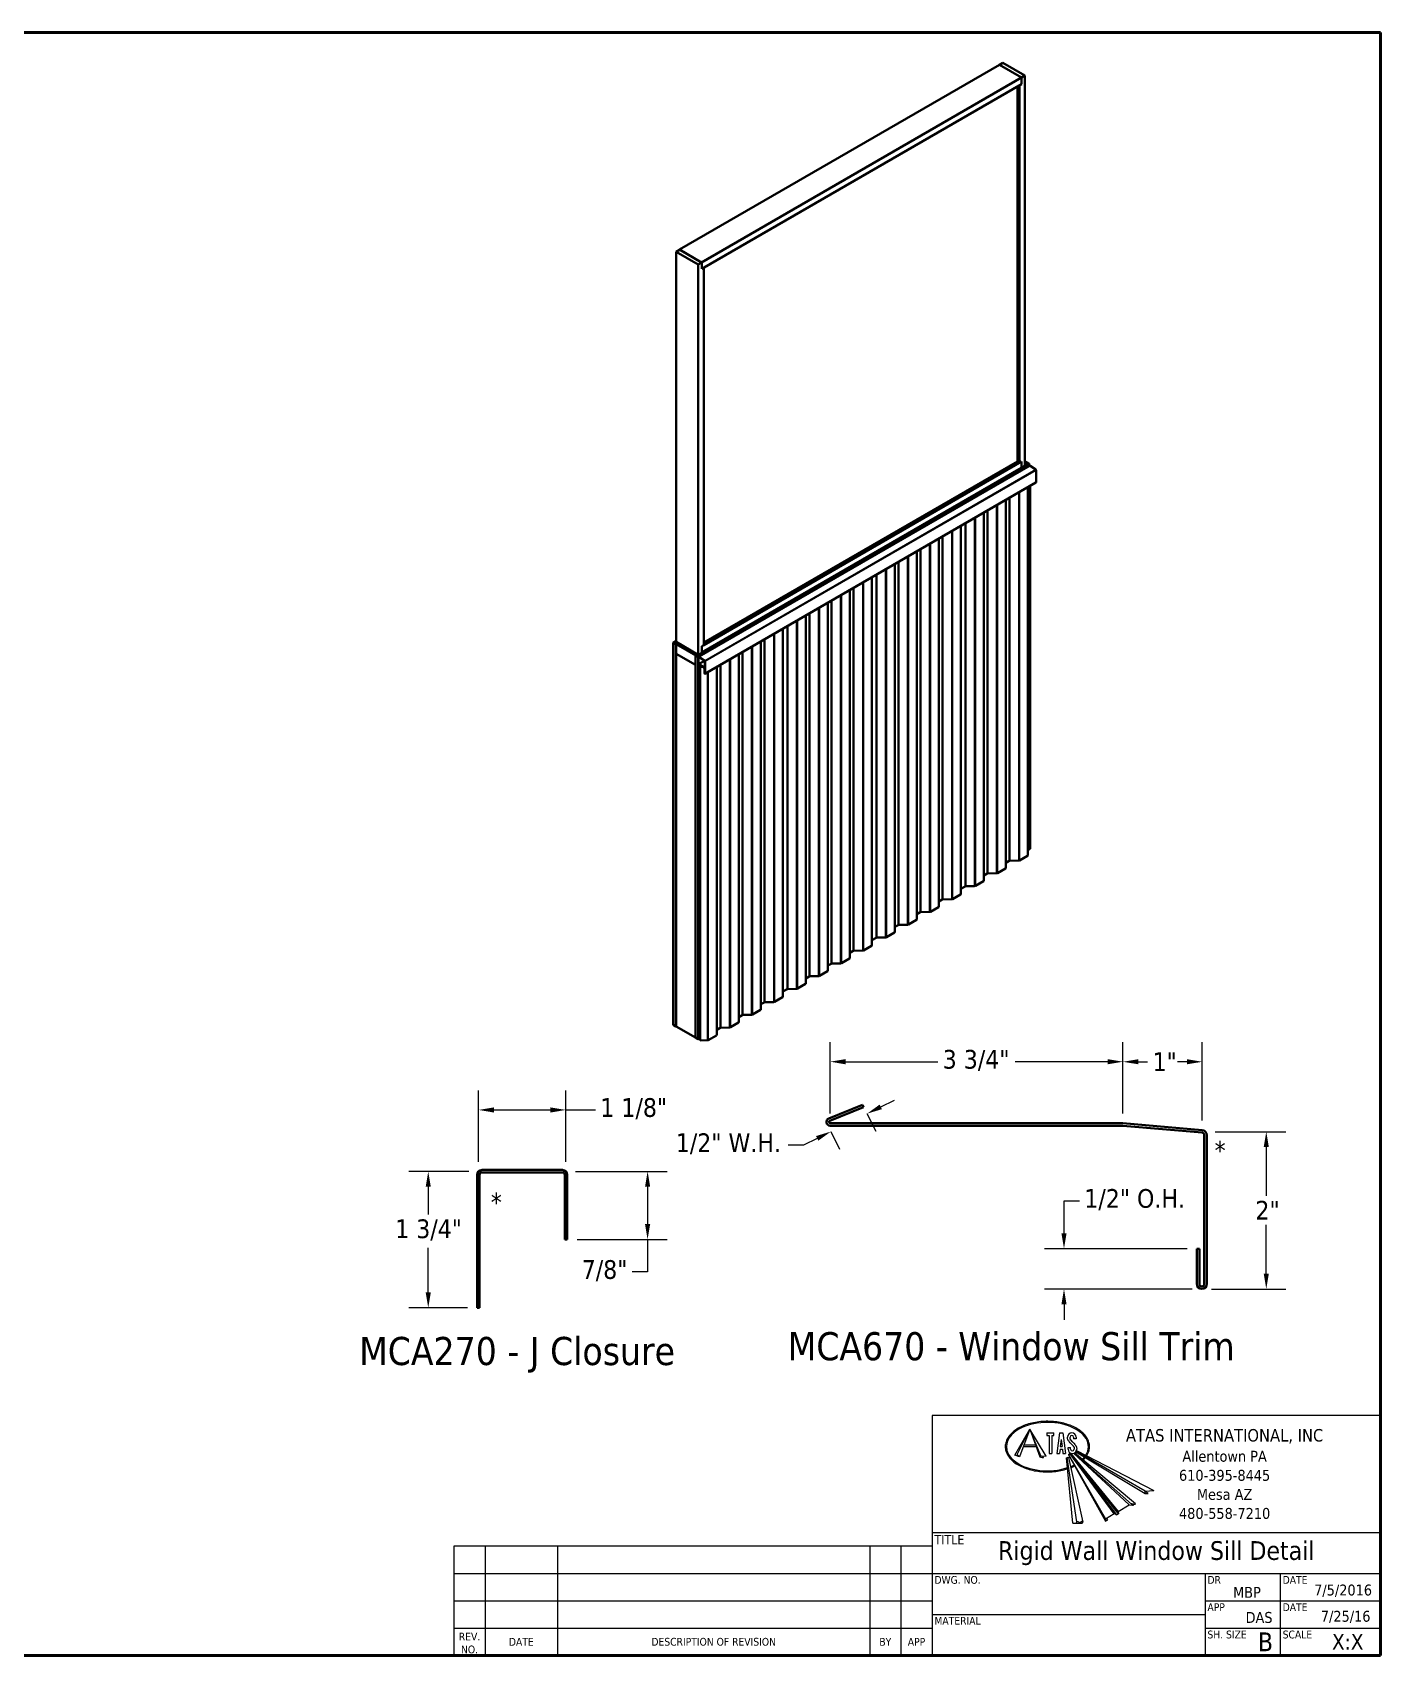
# Model space of a CAD drawing. Header units: inches. Extents: x -12 to 33, y -55 to 66.
# Drawn here: x 16.12 to 33.4, y 0.6 to 21.4 of the extents above; entities that cross this region are included whole.
import ezdxf

# ---------------------------------------------------------------- set-up
doc = ezdxf.new("R2010")
doc.units = ezdxf.units.IN
doc.header["$LTSCALE"] = 2
doc.header["$MEASUREMENT"] = 0
for name, color, linetype, lineweight in [('Border (ANSI)', 7, 'Continuous', 70), ('Dimension (ANSI)', 7, 'Continuous', 25), ('Logo', 7, 'Continuous', 25), ('Sketch Geometry (ANSI)', 7, 'Continuous', 25), ('Symbol (ANSI)', 7, 'Continuous', 25), ('Title (ANSI)', 7, 'Continuous', 50), ('Visible (ANSI)', 7, 'Continuous', 50), ('Visible Narrow (ANSI)', 7, 'Continuous', 35)]:
    doc.layers.add(name, color=color, linetype=linetype, lineweight=lineweight)
doc.styles.add('Label Text (ANSI)', font='tahoma.ttf')
doc.styles.add('Note Text (ANSI)', font='tahoma.ttf')
doc.styles.add('Title Block Info', font='tahoma.ttf')
doc.styles.add('Title Block Labels', font='tahoma.ttf')
doc.dimstyles.new('Architectural (ANSI)', dxfattribs={"dimscale": 2, "dimtxt": 0.12, "dimasz": 0.098425, "dimexe": 0.125, "dimexo": 0.0625, "dimgap": 0.031496, "dimtad": 0, "dimtih": 1, "dimtoh": 1, "dimdec": 4, "dimrnd": 1e-08, "dimzin": 3, "dimdsep": 46, "dimlunit": 4, "dimtxsty": 'Note Text (ANSI)', "dimcen": 0.09, "dimdle": 0.393701, "dimclrd": 256, "dimclre": 256, "dimclrt": 256, "dimadec": 0, "dimazin": 3, "dimtfac": 1, "dimtofl": 0, "dimtmove": 0, "dimatfit": 3, "dimfxl": 0, "dimfrac": 2, "dimtolj": 1, "dimtzin": 12, "dimlwd": -1, "dimlwe": -1, "dimarcsym": 0})

# ---------------------------------------------------------------- blocks, each defined once
blk = doc.blocks.new('Borders ATAS A Border')
at = {"layer": 'Border (ANSI)'}
for p, q in [((0.3, 10.7), (0.3, 0.3)), ((16.7, 10.7), (0.3, 10.7)), ((16.7, 0.3), (16.7, 10.7)), ((0.3, 0.3), (16.7, 0.3))]:
    blk.add_line(p, q, dxfattribs=at)
blk = doc.blocks.new('Title Blocks ATAS A-B Title Block')
at = {"layer": 'Logo', "linetype": 'Continuous'}
for p, q in [((5.513, 4.03), (5.609, 4.196)), ((5.528, 4.034), (5.609, 4.196)), ((5.609, 4.196), (5.544, 4.019)), ((5.714, 4.023), (5.609, 4.196)), ((5.609, 4.196), (5.673, 4.019)), ((5.681, 4.026), (5.609, 4.196)), ((5.719, 4.174), (5.719, 4.157)), ((5.719, 4.174), (5.764, 4.174)), ((5.764, 4.157), (5.764, 4.174)), ((5.799, 4.174), (5.783, 4.041)), ((5.799, 4.174), (5.822, 4.174)), ((5.822, 4.174), (5.838, 4.041)), ((5.568, 4.086), (5.649, 4.086)), ((5.572, 4.096), (5.645, 4.096)), ((5.719, 4.157), (5.733, 4.157)), ((5.733, 4.157), (5.733, 4.041)), ((5.75, 4.157), (5.764, 4.157)), ((5.75, 4.157), (5.75, 4.041)), ((5.803, 4.068), (5.799, 4.041)), ((5.803, 4.068), (5.818, 4.068)), ((5.81, 4.131), (5.805, 4.085)), ((5.805, 4.085), (5.816, 4.085)), ((5.81, 4.131), (5.816, 4.085)), ((5.818, 4.068), (5.821, 4.041)), ((5.852, 4.135), (5.851, 4.146)), ((5.852, 4.134), (5.852, 4.135)), ((5.854, 4.13), (5.852, 4.134)), ((5.854, 4.129), (5.854, 4.13)), ((5.855, 4.127), (5.854, 4.129)), ((5.856, 4.124), (5.855, 4.127)), ((5.855, 4.068), (5.855, 4.079)), ((5.855, 4.079), (5.871, 4.079)), ((5.858, 4.122), (5.856, 4.124)), ((5.86, 4.119), (5.858, 4.122)), ((5.858, 4.122), (5.858, 4.122)), ((5.861, 4.119), (5.86, 4.119)), ((5.863, 4.115), (5.861, 4.119)), ((5.868, 4.109), (5.863, 4.115)), ((5.868, 4.135), (5.868, 4.146)), ((5.873, 4.128), (5.868, 4.135)), ((5.869, 4.108), (5.868, 4.109)), ((5.87, 4.107), (5.869, 4.108)), ((5.87, 4.107), (5.875, 4.102)), ((5.871, 4.068), (5.871, 4.079)), ((5.874, 4.126), (5.873, 4.128)), ((5.883, 4.116), (5.874, 4.126)), ((5.875, 4.102), (5.879, 4.098)), ((5.879, 4.098), (5.887, 4.089)), ((5.886, 4.112), (5.883, 4.116)), ((5.891, 4.107), (5.886, 4.112)), ((5.887, 4.089), (5.888, 4.087)), ((5.888, 4.087), (5.893, 4.079)), ((5.89, 4.146), (5.89, 4.135)), ((5.907, 4.135), (5.89, 4.135)), ((5.891, 4.107), (5.892, 4.106)), ((5.892, 4.106), (5.893, 4.105)), ((5.893, 4.105), (5.898, 4.099)), ((5.893, 4.079), (5.893, 4.068)), ((5.898, 4.099), (5.901, 4.096)), ((5.901, 4.096), (5.901, 4.096)), ((5.901, 4.096), (5.903, 4.093)), ((5.903, 4.093), (5.904, 4.092)), ((5.904, 4.092), (5.905, 4.09)), ((5.905, 4.09), (5.906, 4.087)), ((5.906, 4.087), (5.907, 4.086)), ((5.907, 4.146), (5.907, 4.135)), ((5.907, 4.086), (5.908, 4.084)), ((5.908, 4.084), (5.909, 4.081)), ((5.909, 4.081), (5.909, 4.079)), ((5.909, 4.079), (5.91, 4.068)), ((5.909, 4.061), (6.404, 3.803)), ((5.544, 4.019), (5.513, 4.03)), ((5.544, 4.019), (5.528, 4.034)), ((5.673, 4.019), (5.681, 4.026)), ((5.673, 4.019), (5.695, 4.013)), ((5.681, 4.026), (5.714, 4.023)), ((5.69, 4.026), (5.695, 4.013)), ((5.733, 4.041), (5.75, 4.041)), ((5.783, 4.041), (5.799, 4.041)), ((5.821, 4.041), (5.838, 4.041)), ((5.886, 3.594), (5.845, 4.014)), ((5.845, 4.014), (5.849, 4.014)), ((5.849, 4.015), (5.85, 4.017)), ((5.91, 3.604), (5.849, 4.015)), ((5.85, 4.017), (5.851, 4.016)), ((5.851, 4.016), (5.853, 4.015)), ((5.853, 4.015), (5.855, 4.016)), ((5.856, 4.017), (5.855, 4.016)), ((5.857, 4.016), (5.856, 4.017)), ((5.857, 4.035), (5.866, 4.04)), ((5.857, 4.035), (6.095, 3.623)), ((5.857, 4.035), (5.857, 4.032)), ((5.857, 4.032), (6.095, 3.607)), ((5.857, 4.016), (5.95, 3.601)), ((6.151, 3.655), (5.866, 4.04)), ((5.866, 4.04), (5.868, 4.039)), ((5.868, 4.039), (5.87, 4.04)), ((5.868, 4.039), (6.165, 3.647)), ((5.87, 4.042), (5.871, 4.043)), ((5.87, 4.042), (6.175, 3.669)), ((5.87, 4.042), (5.87, 4.04)), ((6.178, 3.654), (5.87, 4.04)), ((6.247, 3.711), (5.889, 4.042)), ((5.892, 4.042), (6.261, 3.717)), ((6.287, 3.718), (5.895, 4.044)), ((5.905, 4.052), (6.348, 3.784)), ((6.348, 3.8), (5.906, 4.055)), ((6.348, 3.8), (6.404, 3.803)), ((6.348, 3.784), (6.348, 3.8)), ((6.369, 3.785), (6.348, 3.797)), ((6.348, 3.784), (6.369, 3.785)), ((6.095, 3.623), (6.151, 3.656)), ((6.151, 3.656), (6.165, 3.647)), ((6.165, 3.647), (6.178, 3.655)), ((6.175, 3.669), (6.247, 3.711)), ((6.175, 3.669), (6.178, 3.655)), ((6.247, 3.711), (6.268, 3.709)), ((6.261, 3.718), (6.262, 3.719)), ((6.261, 3.718), (6.261, 3.718)), ((6.261, 3.718), (6.261, 3.718)), ((6.262, 3.716), (6.261, 3.718)), ((6.262, 3.719), (6.264, 3.72)), ((6.265, 3.715), (6.262, 3.716)), ((6.264, 3.72), (6.272, 3.719)), ((6.267, 3.715), (6.265, 3.715)), ((6.269, 3.716), (6.267, 3.715)), ((6.268, 3.709), (6.271, 3.709)), ((6.269, 3.716), (6.269, 3.716)), ((6.272, 3.715), (6.269, 3.716)), ((6.271, 3.709), (6.272, 3.709)), ((6.272, 3.719), (6.279, 3.716)), ((6.274, 3.713), (6.272, 3.715)), ((6.272, 3.709), (6.273, 3.71)), ((6.273, 3.71), (6.274, 3.712)), ((6.274, 3.712), (6.274, 3.713)), ((6.279, 3.716), (6.284, 3.716)), ((6.284, 3.716), (6.287, 3.718)), ((5.886, 3.594), (5.944, 3.595)), ((5.909, 3.597), (5.91, 3.605)), ((5.91, 3.605), (5.918, 3.605)), ((5.918, 3.605), (5.929, 3.598)), ((5.929, 3.598), (5.94, 3.605)), ((5.944, 3.607), (5.94, 3.605)), ((5.95, 3.601), (5.944, 3.607)), ((5.944, 3.595), (5.95, 3.601)), ((6.095, 3.623), (6.095, 3.607)), ((6.095, 3.607), (6.109, 3.615)), ((6.109, 3.615), (6.102, 3.627))]:
    blk.add_line(p, q, dxfattribs=at)
at = {"layer": 'Logo', "color": 7, "linetype": 'Continuous', "lineweight": 25}
blk.add_line((5.901, 4.048), (5.903, 4.05), dxfattribs=at)
at = {"layer": 'Logo', "linetype": 'Continuous'}
for centre, radius, start, end in [((5.879, 4.146), 0.0277, 0, 180), ((5.882, 4.068), 0.0277, 180, 0), ((5.879, 4.146), 0.0111, 0, 180), ((5.882, 4.068), 0.0111, 180, 0)]:
    blk.add_arc(centre, radius, start, end, dxfattribs=at)
at = {"layer": 'Logo'}
for start_param, end_param in [(5.920587, 11.509279), (5.311273, 5.424577), (5.721945, 5.844109)]:
    blk.add_ellipse((5.722, 4.085), major_axis=(0.263, 0), ratio=0.589286, start_param=start_param, end_param=end_param, dxfattribs=at)
for points in [[(5.974, 4.027), (5.987, 4.054), (5.992, 4.083), (5.988, 4.112), (5.976, 4.14), (5.956, 4.166), (5.929, 4.189), (5.896, 4.209), (5.858, 4.225), (5.816, 4.237), (5.772, 4.244), (5.725, 4.247), (5.679, 4.245), (5.634, 4.238), (5.591, 4.227), (5.553, 4.211), (5.519, 4.192), (5.491, 4.169), (5.47, 4.144), (5.457, 4.116), (5.452, 4.087), (5.456, 4.058), (5.468, 4.03), (5.487, 4.004), (5.514, 3.981), (5.547, 3.961), (5.585, 3.945), (5.627, 3.933), (5.672, 3.926), (5.718, 3.923), (5.764, 3.925), (5.809, 3.931), (5.852, 3.943)], [(5.872, 3.95), (5.878, 3.952), (5.885, 3.955), (5.891, 3.958), (5.897, 3.961)], [(5.95, 3.998), (5.954, 4.002), (5.959, 4.006), (5.962, 4.011), (5.966, 4.015)]]:
    blk.add_spline(points, degree=3, dxfattribs=at)
at = {"layer": 'Sketch Geometry (ANSI)'}
for p, q in [((7.858, 4.284), (4.983, 4.284)), ((4.983, 4.284), (4.983, 2.746)), ((7.858, 2.746), (7.858, 4.284)), ((1.918, 3.446), (1.918, 2.746)), ((4.983, 3.446), (1.918, 3.446)), ((2.118, 3.446), (2.118, 2.746)), ((2.583, 3.446), (2.583, 2.746)), ((4.583, 3.446), (4.583, 2.746)), ((4.783, 3.446), (4.783, 2.746)), ((4.983, 3.534), (7.858, 3.534)), ((1.918, 3.271), (4.983, 3.271)), ((4.983, 3.271), (7.858, 3.271)), ((6.733, 3.271), (6.733, 2.746)), ((7.215, 3.271), (7.215, 2.746)), ((1.918, 3.096), (4.983, 3.096)), ((6.733, 3.096), (7.858, 3.096)), ((1.918, 2.921), (4.983, 2.921)), ((4.983, 3.009), (6.733, 3.009)), ((6.733, 2.921), (7.858, 2.921)), ((1.918, 2.746), (4.983, 2.746)), ((4.983, 2.746), (7.858, 2.746))]:
    blk.add_line(p, q, dxfattribs=at)
at = {"layer": 'Symbol (ANSI)', "char_height": 0.05, "attachment_point": 5, "style": 'Title Block Labels'}
for s, insert, line_spacing_factor in [('{\\H1.6x;ATAS INTERNATIONAL, INC\\P\\H0.875x;Allentown PA\\H1.3631x; \\H0.73365x;\\P610-395-8445\\H1.1376x; \\H0.87902x;\\PMesa AZ\\H1.1946x; \\H0.83708x;\\P480-558-7210\\H1.1855x; }', (6.858, 3.909), 1.04605), ('REV.\\PNO.', (2.018, 2.826), 0.987884)]:
    blk.add_mtext(s, dxfattribs=dict(at, insert=insert, line_spacing_factor=line_spacing_factor))
at = {"layer": 'Symbol (ANSI)'}
for s, insert, char_height, attachment_point, style in [('\\fTahoma|b0|i0;\\H0.0600;TITLE', (4.998, 3.519), 0.06, 1, 'Title Block Labels'), ('DWG. NO.', (4.998, 3.256), 0.05, 1, 'Title Block Labels'), ('DR', (6.748, 3.256), 0.05, 1, 'Title Block Labels'), ('DATE', (7.23, 3.256), 0.05, 1, 'Title Block Labels'), ('MBP', (7.09, 3.116), 0.07, 9, 'Title Block Info'), ('APP', (6.748, 3.081), 0.05, 1, 'Title Block Labels'), ('DAS', (7.165, 2.954), 0.07, 9, 'Title Block Info'), ('DATE', (7.23, 3.081), 0.05, 1, 'Title Block Labels'), ('7/25/16', (7.793, 2.954), 0.07, 9, 'Title Block Info'), ('MATERIAL', (4.998, 2.994), 0.05, 1, 'Title Block Labels'), ('DATE', (2.35, 2.834), 0.05, 5, 'Title Block Labels'), ('DESCRIPTION OF REVISION', (3.583, 2.834), 0.05, 5, 'Title Block Labels'), ('BY', (4.683, 2.834), 0.05, 5, 'Title Block Labels'), ('APP', (4.883, 2.834), 0.05, 5, 'Title Block Labels'), ('SH. SIZE', (6.748, 2.906), 0.05, 1, 'Title Block Labels'), ('SCALE', (7.23, 2.906), 0.05, 1, 'Title Block Labels'), ('\\fTahoma|b0|i0;\\H0.1000;X:X', (7.748, 2.834), 0.1, 6, 'Title Block Info')]:
    blk.add_mtext(s, dxfattribs=dict(at, insert=insert, char_height=char_height, attachment_point=attachment_point, style=style))
for tag, p, height, style in [('CREATION_DATE_001', (7.432, 3.131), 0.07, 'Title Block Info'), ('Sheet_Size_001', (7.071, 2.774), 0.12, 'Note Text (ANSI)')]:
    blk.add_attdef(tag, p, '', height=height, dxfattribs=dict(at, style=style))
at = {"layer": 'Title (ANSI)', "attachment_point": 5, "style": 'Note Text (ANSI)'}
for s, insert, char_height in [('Rigid Wall Window Sill Detail', (6.42, 3.402), 0.12), ('\\fTahoma|b0|i0;\\H0.1000; ', (5.858, 3.14), 0.1), ('\\fTahoma|b0|i0;\\H0.1000; ', (5.858, 2.877), 0.1)]:
    blk.add_mtext(s, dxfattribs=dict(at, insert=insert, char_height=char_height))
blk = doc.blocks.new('*D8')
at = {"layer": 'Defpoints', "color": 0, "transparency": 16777216}
for p in [(21.192, 6.804), (21.837, 6.804), (21.818, 5.057)]:
    blk.add_point(p, dxfattribs=at)
at = {"layer": 'Dimension (ANSI)', "transparency": 16777216}
for p, q in [((21.712, 6.804), (20.942, 6.804)), ((21.192, 6.607), (21.192, 6.252)), ((21.192, 5.254), (21.192, 5.823)), ((21.693, 5.057), (20.942, 5.057))]:
    blk.add_line(p, q, dxfattribs=at)
for points in [[(21.159, 6.607), (21.225, 6.607), (21.192, 6.804)], [(21.159, 5.254), (21.225, 5.254), (21.192, 5.057)]]:
    blk.add_solid(points, dxfattribs=at)
at = {"layer": 'Dimension (ANSI)', "transparency": 16777216, "insert": (20.768, 6.189), "char_height": 0.24, "attachment_point": 1, "style": 'Note Text (ANSI)'}
blk.add_mtext('\\A1;1 3/4"', dxfattribs=at)
blk = doc.blocks.new('*D9')
at = {"layer": 'Defpoints', "color": 0, "transparency": 16777216}
for p in [(22.956, 7.592), (21.837, 6.804), (22.956, 6.804)]:
    blk.add_point(p, dxfattribs=at)
at = {"layer": 'Dimension (ANSI)', "transparency": 16777216}
for p, q in [((21.837, 6.929), (21.837, 7.842)), ((22.956, 6.929), (22.956, 7.842)), ((22.033, 7.592), (22.759, 7.592)), ((22.956, 7.592), (23.335, 7.592))]:
    blk.add_line(p, q, dxfattribs=at)
for points in [[(22.033, 7.624), (22.033, 7.559), (21.837, 7.592)], [(22.759, 7.624), (22.759, 7.559), (22.956, 7.592)]]:
    blk.add_solid(points, dxfattribs=at)
at = {"layer": 'Dimension (ANSI)', "transparency": 16777216, "insert": (23.398, 7.743), "char_height": 0.24, "attachment_point": 1, "style": 'Note Text (ANSI)'}
blk.add_mtext('\\A1;1 1/8"', dxfattribs=at)
blk = doc.blocks.new('*D10')
at = {"layer": 'Defpoints', "color": 0, "transparency": 16777216}
for p in [(22.956, 6.804), (22.975, 5.932), (24.004, 5.932)]:
    blk.add_point(p, dxfattribs=at)
at = {"layer": 'Dimension (ANSI)', "transparency": 16777216}
for p, q in [((23.081, 6.804), (24.254, 6.804)), ((24.004, 6.607), (24.004, 6.129)), ((23.1, 5.932), (24.254, 5.932)), ((24.004, 5.932), (24.004, 5.516)), ((24.004, 5.516), (23.807, 5.516))]:
    blk.add_line(p, q, dxfattribs=at)
for points in [[(23.971, 6.607), (24.037, 6.607), (24.004, 6.804)], [(23.971, 6.129), (24.037, 6.129), (24.004, 5.932)]]:
    blk.add_solid(points, dxfattribs=at)
at = {"layer": 'Dimension (ANSI)', "transparency": 16777216, "insert": (23.159, 5.667), "char_height": 0.24, "attachment_point": 1, "style": 'Note Text (ANSI)'}
blk.add_mtext('\\A1;7/8"', dxfattribs=at)
blk = doc.blocks.new('*D11')
at = {"layer": 'Defpoints', "color": 0, "transparency": 16777216}
for p in [(26.76, 7.658), (26.817, 7.544), (26.297, 7.429)]:
    blk.add_point(p, dxfattribs=at)
at = {"layer": 'Dimension (ANSI)', "transparency": 16777216}
for p, q in [((26.993, 7.631), (27.17, 7.718)), ((26.816, 7.546), (26.928, 7.32)), ((26.353, 7.317), (26.465, 7.091)), ((26.001, 7.14), (25.804, 7.14)), ((26.177, 7.228), (26.001, 7.14))]:
    blk.add_line(p, q, dxfattribs=at)
for points in [[(26.979, 7.661), (27.008, 7.602), (26.817, 7.544)], [(26.163, 7.257), (26.192, 7.198), (26.354, 7.315)]]:
    blk.add_solid(points, dxfattribs=at)
at = {"layer": 'Dimension (ANSI)', "transparency": 16777216, "insert": (24.365, 7.292), "char_height": 0.24, "attachment_point": 1, "style": 'Note Text (ANSI)'}
blk.add_mtext('\\A1;1/2"{ W.H.}', dxfattribs=at)
blk = doc.blocks.new('*D12')
at = {"layer": 'Defpoints', "color": 0, "transparency": 16777216}
for p in [(31.156, 7.313), (31.109, 5.297), (31.935, 5.297)]:
    blk.add_point(p, dxfattribs=at)
at = {"layer": 'Dimension (ANSI)', "transparency": 16777216}
for p, q in [((31.281, 7.313), (32.185, 7.313)), ((31.935, 7.116), (31.935, 6.49)), ((31.935, 5.494), (31.935, 6.119)), ((31.234, 5.297), (32.185, 5.297))]:
    blk.add_line(p, q, dxfattribs=at)
for points in [[(31.902, 7.116), (31.968, 7.116), (31.935, 7.313)], [(31.902, 5.494), (31.968, 5.494), (31.935, 5.297)]]:
    blk.add_solid(points, dxfattribs=at)
at = {"layer": 'Dimension (ANSI)', "transparency": 16777216, "insert": (31.796, 6.427), "char_height": 0.24, "attachment_point": 1, "style": 'Note Text (ANSI)'}
blk.add_mtext('\\A1;2"', dxfattribs=at)
blk = doc.blocks.new('*D13')
at = {"layer": 'Defpoints', "color": 0, "transparency": 16777216}
for p in [(29.342, 5.813), (31.045, 5.813), (31.109, 5.297)]:
    blk.add_point(p, dxfattribs=at)
at = {"layer": 'Dimension (ANSI)', "transparency": 16777216}
for p, q in [((29.342, 6.01), (29.342, 6.426)), ((29.342, 6.426), (29.539, 6.426)), ((30.92, 5.813), (29.092, 5.813)), ((30.984, 5.297), (29.092, 5.297)), ((29.342, 5.101), (29.342, 4.904))]:
    blk.add_line(p, q, dxfattribs=at)
for points in [[(29.309, 6.01), (29.375, 6.01), (29.342, 5.813)], [(29.309, 5.101), (29.375, 5.101), (29.342, 5.297)]]:
    blk.add_solid(points, dxfattribs=at)
at = {"layer": 'Dimension (ANSI)', "transparency": 16777216, "insert": (29.602, 6.578), "char_height": 0.24, "attachment_point": 1, "style": 'Note Text (ANSI)'}
blk.add_mtext('\\A1;1/2"{ O.H.}', dxfattribs=at)
blk = doc.blocks.new('*D14')
at = {"layer": 'Defpoints', "color": 0, "transparency": 16777216}
for p in [(26.344, 8.21), (26.344, 7.422), (30.098, 7.422)]:
    blk.add_point(p, dxfattribs=at)
at = {"layer": 'Dimension (ANSI)', "transparency": 16777216}
for p, q in [((26.344, 7.547), (26.344, 8.46)), ((30.098, 7.547), (30.098, 8.46)), ((26.541, 8.21), (27.724, 8.21)), ((29.901, 8.21), (28.718, 8.21))]:
    blk.add_line(p, q, dxfattribs=at)
for points in [[(26.541, 8.243), (26.541, 8.177), (26.344, 8.21)], [(29.901, 8.243), (29.901, 8.177), (30.098, 8.21)]]:
    blk.add_solid(points, dxfattribs=at)
at = {"layer": 'Dimension (ANSI)', "transparency": 16777216, "insert": (27.787, 8.361), "char_height": 0.24, "attachment_point": 1, "style": 'Note Text (ANSI)'}
blk.add_mtext('\\A1;3 3/4"', dxfattribs=at)
blk = doc.blocks.new('*D15')
at = {"layer": 'Defpoints', "color": 0, "transparency": 16777216}
for p in [(31.114, 8.209), (30.098, 7.422), (31.114, 7.333)]:
    blk.add_point(p, dxfattribs=at)
at = {"layer": 'Dimension (ANSI)', "transparency": 16777216}
for p, q in [((30.098, 7.547), (30.098, 8.459)), ((31.114, 7.458), (31.114, 8.459)), ((30.295, 8.209), (30.414, 8.209)), ((30.918, 8.209), (30.798, 8.209))]:
    blk.add_line(p, q, dxfattribs=at)
for points in [[(30.295, 8.242), (30.295, 8.177), (30.098, 8.209)], [(30.918, 8.242), (30.918, 8.177), (31.114, 8.209)]]:
    blk.add_solid(points, dxfattribs=at)
at = {"layer": 'Dimension (ANSI)', "transparency": 16777216, "insert": (30.477, 8.33), "char_height": 0.24, "attachment_point": 1, "style": 'Note Text (ANSI)'}
blk.add_mtext('\\A1;1"', dxfattribs=at)

msp = doc.modelspace()

# ---------------------------------------------------------------- linework, layer by layer
at = {"layer": 'Visible (ANSI)'}
for p, q in [((28.51478, 20.98433), (28.55898, 21.00984)), ((28.55898, 21.00984), (28.84182, 20.84654)), ((28.51478, 20.98433), (24.41356, 18.61649)), ((28.79762, 20.82103), (24.69641, 18.45319)), ((28.79762, 20.82103), (28.51478, 20.98433)), ((28.51478, 20.98433), (28.79762, 20.82103)), ((28.84182, 20.84654), (28.79762, 20.82103)), ((28.79762, 20.73938), (28.79762, 20.82103)), ((28.79762, 20.82103), (28.79762, 20.73938)), ((28.84182, 15.8455), (28.84182, 20.84654)), ((28.79762, 20.73938), (24.69711, 18.37195)), ((28.74459, 15.90164), (28.74459, 20.70876)), ((28.79762, 20.73938), (28.77111, 20.72407)), ((28.77111, 15.88633), (28.77111, 20.72407)), ((24.37008, 18.59056), (24.41427, 18.61608)), ((24.37008, 18.59056), (24.37008, 13.58952)), ((24.65292, 18.42726), (24.37008, 18.59056)), ((24.41356, 18.61567), (24.41356, 18.61649)), ((24.41356, 18.61649), (24.69641, 18.45319)), ((24.69711, 18.45278), (24.41427, 18.61608)), ((24.69711, 18.45278), (24.65292, 18.42726)), ((24.65292, 18.42726), (24.65292, 13.42622)), ((24.69711, 18.37113), (24.69711, 18.45278)), ((24.72363, 18.38644), (24.69711, 18.37113)), ((24.72292, 18.38685), (24.72363, 18.38644)), ((24.72363, 18.38644), (24.72363, 13.5487)), ((24.65169, 13.40645), (28.89433, 15.85594)), ((24.69711, 13.45255), (28.79762, 15.81999)), ((24.72363, 13.54951), (28.79762, 15.90164)), ((24.72363, 13.58013), (28.74459, 15.90164)), ((28.74459, 15.90164), (28.77111, 15.88633)), ((28.77111, 15.88633), (28.79762, 15.90164)), ((28.79762, 15.81999), (28.79762, 15.90164)), ((28.79762, 15.90164), (28.79762, 15.81999)), ((28.79762, 15.81999), (28.84182, 15.8455)), ((28.84182, 15.89155), (28.84938, 15.89592)), ((28.84182, 15.86395), (28.87784, 15.88475)), ((28.89277, 15.87651), (28.87863, 15.88467)), ((28.89298, 15.85516), (28.9069, 15.84712)), ((28.9073, 15.84687), (28.97918, 15.79811)), ((28.98199, 15.6318), (24.73934, 13.18231)), ((28.98331, 15.79052), (28.98331, 15.63473)), ((28.59652, 15.40925), (28.59652, 10.69324)), ((28.87937, 15.57255), (28.87937, 10.85654)), ((28.90998, 10.9395), (28.90998, 15.59023)), ((28.31368, 15.24595), (28.31368, 10.52994)), ((28.02114, 15.07705), (28.02114, 10.36104)), ((27.73829, 14.91375), (27.73829, 10.19774)), ((27.17261, 14.58715), (27.17261, 9.87114)), ((27.45545, 14.75045), (27.45545, 10.03444)), ((26.88006, 14.41825), (26.88006, 9.70224)), ((26.59722, 14.25495), (26.59722, 9.53894)), ((26.31438, 14.09165), (26.31438, 9.37564)), ((25.73899, 13.75945), (25.73899, 9.04344)), ((26.03154, 13.92835), (26.03154, 9.21234)), ((24.3326, 13.58225), (24.37008, 13.60389)), ((24.36795, 13.56184), (24.3326, 13.58225)), ((24.3326, 8.68328), (24.3326, 13.58225)), ((24.39299, 13.57629), (24.36795, 13.56184)), ((24.36795, 8.66286), (24.36795, 13.56184)), ((24.37121, 13.5629), (24.36866, 13.56143)), ((24.36866, 13.43896), (24.36866, 13.56143)), ((24.36866, 13.56143), (24.61615, 13.41855)), ((24.37008, 13.58952), (24.65292, 13.42622)), ((24.39327, 13.57613), (24.37121, 13.56339)), ((24.65066, 13.40205), (24.37121, 13.56339)), ((24.37121, 13.56339), (24.37121, 13.56078)), ((24.37121, 13.56078), (24.65066, 13.39944)), ((24.39684, 13.5561), (24.4124, 13.56508)), ((24.39797, 13.55631), (24.42866, 13.55291)), ((24.39882, 13.5534), (24.4295, 13.55)), ((24.66426, 13.39763), (24.39924, 13.55064)), ((24.66426, 13.39502), (24.39924, 13.54802)), ((24.42866, 13.55291), (24.43107, 13.55431)), ((24.42866, 13.55291), (24.4295, 13.55)), ((24.4295, 13.55), (24.43402, 13.5526)), ((24.69711, 13.53339), (24.72363, 13.5487)), ((24.69711, 13.45174), (24.69711, 13.53339)), ((25.45615, 13.59615), (25.45615, 8.88014)), ((24.61615, 13.29607), (24.36866, 13.43896)), ((24.36866, 13.43814), (24.36937, 13.43855)), ((24.36866, 13.43814), (24.61615, 13.29526)), ((24.36866, 8.66164), (24.36866, 13.43814)), ((24.60674, 13.44643), (24.61233, 13.44965)), ((24.61686, 13.41896), (24.61615, 13.41855)), ((24.61615, 13.41855), (24.61615, 13.29607)), ((24.61686, 13.41814), (24.61756, 13.41855)), ((24.61686, 8.51916), (24.61686, 13.41814)), ((24.65221, 13.39773), (24.61686, 13.41814)), ((24.6352, 13.43526), (24.63623, 13.43585)), ((24.6352, 13.4174), (24.63724, 13.41857)), ((24.63537, 13.43321), (24.63895, 13.42834)), ((24.63895, 13.41819), (24.63537, 13.41746)), ((24.65013, 13.42702), (24.63599, 13.43518)), ((24.63599, 13.41477), (24.65013, 13.4066)), ((24.63836, 13.41904), (24.64116, 13.42066)), ((24.65226, 13.39775), (24.65221, 13.39773)), ((24.65221, 8.49875), (24.65221, 13.39773)), ((24.65292, 13.42622), (24.69711, 13.45174)), ((24.65292, 13.39552), (24.65292, 8.50046)), ((24.65518, 8.49916), (24.65518, 13.39422)), ((24.65721, 13.30464), (24.733, 13.3484)), ((24.73634, 13.34613), (24.66446, 13.39489)), ((24.73654, 13.34862), (24.66465, 13.39738)), ((24.73841, 13.18654), (24.73841, 13.34233)), ((24.74067, 13.18524), (24.74067, 13.34103)), ((25.17331, 13.43286), (25.17331, 8.71684)), ((24.61686, 13.29648), (24.61615, 13.29607)), ((24.61686, 13.29566), (24.61615, 13.29526)), ((24.61615, 13.29526), (24.61615, 8.51875)), ((24.65589, 13.30171), (24.65589, 13.16274)), ((24.65815, 13.16144), (24.65589, 13.16274)), ((24.65815, 13.16144), (24.65815, 13.3004)), ((24.67659, 13.17208), (24.65815, 13.16144)), ((24.73317, 13.26231), (24.66041, 13.30432)), ((24.66041, 13.30171), (24.73317, 13.2597)), ((24.71076, 13.27264), (24.67659, 13.27196)), ((24.67659, 8.48467), (24.67659, 13.27196)), ((24.67659, 13.27196), (24.6795, 13.27028)), ((24.6795, 13.27028), (24.71366, 13.27097)), ((24.6795, 13.27028), (24.6795, 8.48299)), ((24.73544, 13.22957), (24.73162, 13.22737)), ((24.73162, 13.22737), (24.73162, 13.19046)), ((24.73388, 13.22606), (24.73162, 13.22737)), ((24.73388, 13.22606), (24.73544, 13.22696)), ((24.73388, 13.22606), (24.73388, 13.18916)), ((24.73544, 13.25578), (24.73544, 13.18826)), ((24.73544, 13.18826), (24.7377, 13.18695)), ((24.7377, 13.18695), (24.7377, 13.25448)), ((24.73841, 13.18736), (24.7377, 13.18695)), ((24.89046, 13.26956), (24.89046, 8.55354)), ((28.77136, 10.79047), (28.87483, 10.85021)), ((28.87937, 10.92182), (28.90998, 10.9395)), ((28.31368, 10.59522), (28.35689, 10.62017)), ((28.36529, 10.62228), (28.47809, 10.62455)), ((28.48851, 10.62717), (28.59198, 10.68691)), ((28.59652, 10.75852), (28.63973, 10.78347)), ((28.64813, 10.78558), (28.76094, 10.78785)), ((28.02114, 10.42632), (28.07405, 10.45687)), ((28.08245, 10.45898), (28.19525, 10.46126)), ((28.20567, 10.46387), (28.30914, 10.52361)), ((27.73829, 10.26302), (27.7815, 10.28797)), ((27.7899, 10.29008), (27.90271, 10.29235)), ((27.91313, 10.29497), (28.0166, 10.35471)), ((27.34744, 9.96837), (27.45091, 10.02811)), ((27.45545, 10.09973), (27.49866, 10.12467)), ((27.50706, 10.12678), (27.61986, 10.12906)), ((27.63028, 10.13167), (27.73375, 10.19141)), ((26.88006, 9.76753), (26.93297, 9.79807)), ((26.94138, 9.80018), (27.05418, 9.80246)), ((27.0646, 9.80507), (27.16807, 9.86481)), ((27.17261, 9.93643), (27.21582, 9.96137)), ((27.22422, 9.96348), (27.33702, 9.96576)), ((26.59722, 9.60423), (26.64043, 9.62917)), ((26.64883, 9.63128), (26.76163, 9.63356)), ((26.77205, 9.63617), (26.87552, 9.69591)), ((26.20637, 9.30957), (26.30984, 9.36931)), ((26.31438, 9.44093), (26.35759, 9.46587)), ((26.36599, 9.46798), (26.47879, 9.47026)), ((26.48921, 9.47287), (26.59268, 9.53261)), ((25.92353, 9.14627), (26.027, 9.20601)), ((26.03154, 9.27763), (26.07474, 9.30257)), ((26.08315, 9.30468), (26.19595, 9.30696)), ((25.45615, 8.94543), (25.49936, 8.97037)), ((25.50776, 8.97248), (25.62056, 8.97476)), ((25.63098, 8.97737), (25.73445, 9.03711)), ((25.73899, 9.10873), (25.7919, 9.13927)), ((25.8003, 9.14138), (25.91311, 9.14366)), ((25.17331, 8.78213), (25.21652, 8.80708)), ((25.22492, 8.80918), (25.33772, 8.81146)), ((25.34814, 8.81407), (25.45161, 8.87381)), ((24.3326, 8.68328), (24.36795, 8.66286)), ((24.36795, 8.66286), (24.36866, 8.66327)), ((24.61615, 8.51875), (24.36866, 8.66164)), ((24.78245, 8.48748), (24.88592, 8.54721)), ((24.89046, 8.61883), (24.93367, 8.64378)), ((24.94207, 8.64589), (25.05488, 8.64816)), ((25.0653, 8.65078), (25.16877, 8.71051)), ((24.61615, 8.51875), (24.61686, 8.51916)), ((24.61686, 8.51916), (24.65221, 8.49875)), ((24.65221, 8.49875), (24.65405, 8.49981)), ((24.65518, 8.49916), (24.65292, 8.50046)), ((24.67659, 8.51152), (24.65518, 8.49916)), ((24.67659, 8.48467), (24.6795, 8.48299)), ((24.6795, 8.48299), (24.77203, 8.48486))]:
    msp.add_line(p, q, dxfattribs=at)
at = {"layer": 'Visible (ANSI)', "color": 1, "true_color": 0xff0000}
for p, q in [((26.32644, 7.48282), (26.76036, 7.65814)), ((26.33843, 7.45315), (26.77235, 7.62847)), ((26.76036, 7.65814), (26.77235, 7.62847)), ((30.09232, 7.42231), (26.34442, 7.42231)), ((30.09232, 7.39031), (26.34442, 7.39031)), ((31.11171, 7.30125), (30.09511, 7.39019)), ((31.1145, 7.33313), (30.0979, 7.42207)), ((31.14092, 5.36136), (31.14092, 7.26937)), ((31.17292, 5.36136), (31.17292, 7.26937)), ((21.81787, 6.75888), (21.81787, 5.05688)), ((21.84987, 5.05688), (21.84987, 6.75888)), ((22.91087, 6.82288), (21.88187, 6.82288)), ((21.88187, 6.79088), (22.91087, 6.79088)), ((22.94287, 6.75888), (22.94287, 5.93188)), ((22.97487, 5.93188), (22.97487, 6.75888)), ((22.94287, 5.93188), (22.97487, 5.93188)), ((31.04492, 5.81336), (31.04492, 5.36136)), ((31.07692, 5.81336), (31.04492, 5.81336)), ((31.07692, 5.81336), (31.07692, 5.36136)), ((21.84987, 5.05688), (21.81787, 5.05688))]:
    msp.add_line(p, q, dxfattribs=at)
for centre, radius, start, end in [((26.34442, 7.43831), 0.048, 112, 270), ((26.34442, 7.43831), 0.016, 112, 270), ((30.09232, 7.35831), 0.064, 85, 90), ((30.09232, 7.35831), 0.032, 85, 90), ((31.10892, 7.26937), 0.032, 0, 85), ((31.10892, 7.26937), 0.064, 0, 85), ((21.88187, 6.75888), 0.064, 90, 180), ((21.88187, 6.75888), 0.032, 90, 180), ((22.91087, 6.75888), 0.064, 0, 90), ((22.91087, 6.75888), 0.032, 0, 90), ((31.10892, 5.36136), 0.064, 180, 0), ((31.10892, 5.36136), 0.032, 180, 0)]:
    msp.add_arc(centre, radius, start, end, dxfattribs=at)
at = {"layer": 'Visible (ANSI)'}
for centre, major_axis, ratio, start_param, end_param in [((28.86519, 15.88222), (-0.01692, 0.01273), 0.40254267, 4.33178562, 6.113539), ((28.87863, 15.8834), (-0.00078, 0.00135), 0.57735027, 5.49778714, 6.28318531), ((28.89277, 15.87396), (-0.00156, 0.00271), 0.57735027, 3.58715391, 5.49778714), ((28.91152, 15.85548), (-0.0125, 0.02165), 0.57735027, 0.44556125, 1.12523507), ((28.89277, 15.85865), (0.00156, -0.00271), 0.57735027, 0, 1.12523507), ((28.9069, 15.84189), (0.0032, -0.00554), 0.57735027, 2.26892803, 2.35619449), ((28.97879, 15.79313), (0.0032, -0.00554), 0.57735027, 0.78539816, 2.26892803), ((28.97879, 15.63734), (0.0032, -0.00554), 0.57735027, 0, 0.78539816), ((24.39924, 13.55194), (-0.0024, 0.00416), 0.57735027, 5.88175958, 8.6393798), ((24.39924, 13.55194), (-0.0008, 0.00139), 0.57735027, 5.88175958, 8.6393798), ((24.63599, 13.43391), (-0.00078, 0.00135), 0.57735027, 5.49778714, 8.04513476), ((24.63599, 13.41605), (-0.00078, 0.00135), 0.57735027, 6.09203218, 8.6393798), ((24.63599, 13.42498), (0.00375, -0.0065), 0.57735027, 6.09203218, 8.04513476), ((24.65013, 13.42447), (-0.00156, 0.00271), 0.57735027, 3.58715391, 5.49778714), ((24.65013, 13.40916), (0.00156, -0.00271), 0.57735027, 5.49778714, 7.40842038), ((24.65066, 13.39683), (-0.0032, 0.00554), 0.57735027, 3.92699082, 5.49778714), ((24.65066, 13.39683), (0.0016, -0.00277), 0.57735027, 0.78539816, 2.35619449), ((24.66888, 13.40599), (-0.0125, 0.02165), 0.57735027, 0.44556125, 1.12523507), ((24.66426, 13.3924), (-0.0032, 0.00554), 0.57735027, 5.41052068, 5.49778714), ((24.66426, 13.3924), (-0.0016, 0.00277), 0.57735027, 5.41052068, 5.49778714), ((24.73614, 13.34364), (-0.0016, 0.00277), 0.57735027, 3.92699082, 5.41052068), ((24.73614, 13.34364), (-0.0032, 0.00554), 0.57735027, 3.92699082, 5.41052068), ((24.66041, 13.2991), (-0.0032, 0.00554), 0.57735027, 5.49778714, 7.06858347), ((24.66041, 13.2991), (-0.0016, 0.00277), 0.57735027, 5.49778714, 7.06858347), ((24.73614, 13.18785), (0.0032, -0.00554), 0.57735027, 3.92699082, 7.06858347), ((24.73317, 13.25709), (-0.0032, 0.00554), 0.57735027, 3.92699082, 5.49778714), ((24.73317, 13.25709), (0.0016, -0.00277), 0.57735027, 0.78539816, 2.35619449), ((24.73614, 13.18785), (0.0016, -0.00277), 0.57735027, 3.92699082, 7.06858347), ((28.86387, 10.85654), (0.0155, 0), 0.57735027, 5.49778714, 6.28318531), ((28.36573, 10.61507), (0.0125, 0), 0.57735027, 1.60570291, 2.35619449), ((28.47755, 10.6335), (0.0155, 0), 0.57735027, 4.74729557, 5.49778714), ((28.58102, 10.69324), (0.0155, 0), 0.57735027, 5.49778714, 6.28318531), ((28.64857, 10.77837), (0.0125, 0), 0.57735027, 1.60570291, 2.35619449), ((28.7604, 10.7968), (0.0155, 0), 0.57735027, 4.74729557, 5.49778714), ((28.08289, 10.45177), (0.0125, 0), 0.57735027, 1.60570291, 2.35619449), ((28.19471, 10.4702), (0.0155, 0), 0.57735027, 4.74729557, 5.49778714), ((28.29818, 10.52994), (0.0155, 0), 0.57735027, 5.49778714, 6.28318531), ((27.72279, 10.19774), (0.0155, 0), 0.57735027, 5.49778714, 6.28318531), ((27.79034, 10.28287), (0.0125, 0), 0.57735027, 1.60570291, 2.35619449), ((27.90217, 10.3013), (0.0155, 0), 0.57735027, 4.74729557, 5.49778714), ((28.00564, 10.36104), (0.0155, 0), 0.57735027, 5.49778714, 6.28318531), ((27.43995, 10.03444), (0.0155, 0), 0.57735027, 5.49778714, 6.28318531), ((27.5075, 10.11957), (0.0125, 0), 0.57735027, 1.60570291, 2.35619449), ((27.61932, 10.138), (0.0155, 0), 0.57735027, 4.74729557, 5.49778714), ((26.94181, 9.79297), (0.0125, 0), 0.57735027, 1.60570291, 2.35619449), ((27.05364, 9.8114), (0.0155, 0), 0.57735027, 4.74729557, 5.49778714), ((27.15711, 9.87114), (0.0155, 0), 0.57735027, 5.49778714, 6.28318531), ((27.22466, 9.95627), (0.0125, 0), 0.57735027, 1.60570291, 2.35619449), ((27.33648, 9.9747), (0.0155, 0), 0.57735027, 4.74729557, 5.49778714), ((26.64927, 9.62407), (0.0125, 0), 0.57735027, 1.60570291, 2.35619449), ((26.76109, 9.6425), (0.0155, 0), 0.57735027, 4.74729557, 5.49778714), ((26.86456, 9.70224), (0.0155, 0), 0.57735027, 5.49778714, 6.28318531), ((26.29888, 9.37564), (0.0155, 0), 0.57735027, 5.49778714, 6.28318531), ((26.36643, 9.46077), (0.0125, 0), 0.57735027, 1.60570291, 2.35619449), ((26.47825, 9.4792), (0.0155, 0), 0.57735027, 4.74729557, 5.49778714), ((26.58172, 9.53894), (0.0155, 0), 0.57735027, 5.49778714, 6.28318531), ((26.01604, 9.21234), (0.0155, 0), 0.57735027, 5.49778714, 6.28318531), ((26.08358, 9.29747), (0.0125, 0), 0.57735027, 1.60570291, 2.35619449), ((26.19541, 9.3159), (0.0155, 0), 0.57735027, 4.74729557, 5.49778714), ((25.5082, 8.96527), (0.0125, 0), 0.57735027, 1.60570291, 2.35619449), ((25.62002, 8.9837), (0.0155, 0), 0.57735027, 4.74729557, 5.49778714), ((25.72349, 9.04344), (0.0155, 0), 0.57735027, 5.49778714, 6.28318531), ((25.80074, 9.13417), (0.0125, 0), 0.57735027, 1.60570291, 2.35619449), ((25.91257, 9.1526), (0.0155, 0), 0.57735027, 4.74729557, 5.49778714), ((25.22535, 8.80197), (0.0125, 0), 0.57735027, 1.60570291, 2.35619449), ((25.33718, 8.8204), (0.0155, 0), 0.57735027, 4.74729557, 5.49778714), ((25.44065, 8.88014), (0.0155, 0), 0.57735027, 5.49778714, 6.28318531), ((24.87496, 8.55354), (0.0155, 0), 0.57735027, 5.49778714, 6.28318531), ((24.94251, 8.63867), (0.0125, 0), 0.57735027, 1.60570291, 2.35619449), ((25.05434, 8.6571), (0.0155, 0), 0.57735027, 4.74729557, 5.49778714), ((25.15781, 8.71684), (0.0155, 0), 0.57735027, 5.49778714, 6.28318531), ((24.77149, 8.4938), (0.0155, 0), 0.57735027, 4.74729557, 5.49778714)]:
    msp.add_ellipse(centre, major_axis=major_axis, ratio=ratio, start_param=start_param, end_param=end_param, dxfattribs=at)
msp.add_ellipse((24.62255, 13.43273), major_axis=(-0.01692, 0.01273), ratio=0.40254267, dxfattribs=at)
at = {"layer": 'Visible Narrow (ANSI)'}
for p, q in [((24.65221, 13.42241), (28.89485, 15.8719)), ((24.65221, 13.4088), (28.89485, 15.85829)), ((24.66426, 13.39763), (28.9069, 15.84712)), ((24.66465, 13.39738), (28.9073, 15.84687)), ((28.84182, 15.86342), (28.87863, 15.88467)), ((28.84182, 15.84709), (28.89277, 15.87651)), ((24.73654, 13.34862), (28.97918, 15.79811)), ((24.74067, 13.34103), (28.98331, 15.79052)), ((24.74067, 13.18524), (28.98331, 15.63473)), ((28.59198, 10.68691), (28.59198, 15.40663)), ((28.63973, 10.78347), (28.63973, 15.4342)), ((28.64813, 10.78558), (28.64813, 15.43905)), ((28.76094, 10.78785), (28.76094, 15.50417)), ((28.77136, 10.79047), (28.77136, 15.51019)), ((28.87483, 10.85021), (28.87483, 15.56993)), ((28.30914, 10.52361), (28.30914, 15.24333)), ((28.35689, 10.62017), (28.35689, 15.2709)), ((28.36529, 10.62228), (28.36529, 15.27575)), ((28.47809, 10.62455), (28.47809, 15.34088)), ((28.48851, 10.62717), (28.48851, 15.34689)), ((27.90271, 10.29235), (27.90271, 15.00868)), ((27.91313, 10.29497), (27.91313, 15.01469)), ((28.0166, 10.35471), (28.0166, 15.07443)), ((28.07405, 10.45687), (28.07405, 15.1076)), ((28.08245, 10.45898), (28.08245, 15.11245)), ((28.19525, 10.46126), (28.19525, 15.17758)), ((28.20567, 10.46387), (28.20567, 15.18359)), ((27.49866, 10.12467), (27.49866, 14.7754)), ((27.50706, 10.12678), (27.50706, 14.78025)), ((27.61986, 10.12906), (27.61986, 14.84538)), ((27.63028, 10.13167), (27.63028, 14.85139)), ((27.73375, 10.19141), (27.73375, 14.91113)), ((27.7815, 10.28797), (27.7815, 14.9387)), ((27.7899, 10.29008), (27.7899, 14.94355)), ((27.16807, 9.86481), (27.16807, 14.58453)), ((27.21582, 9.96137), (27.21582, 14.6121)), ((27.22422, 9.96348), (27.22422, 14.61695)), ((27.33702, 9.96576), (27.33702, 14.68208)), ((27.34744, 9.96837), (27.34744, 14.68809)), ((27.45091, 10.02811), (27.45091, 14.74783)), ((26.77205, 9.63617), (26.77205, 14.35589)), ((26.87552, 9.69591), (26.87552, 14.41563)), ((26.93297, 9.79807), (26.93297, 14.4488)), ((26.94138, 9.80018), (26.94138, 14.45365)), ((27.05418, 9.80246), (27.05418, 14.51878)), ((27.0646, 9.80507), (27.0646, 14.52479)), ((26.47879, 9.47026), (26.47879, 14.18658)), ((26.48921, 9.47287), (26.48921, 14.19259)), ((26.59268, 9.53261), (26.59268, 14.25233)), ((26.64043, 9.62917), (26.64043, 14.2799)), ((26.64883, 9.63128), (26.64883, 14.28475)), ((26.76163, 9.63356), (26.76163, 14.34988)), ((26.07474, 9.30257), (26.07474, 13.9533)), ((26.08315, 9.30468), (26.08315, 13.95815)), ((26.19595, 9.30696), (26.19595, 14.02328)), ((26.20637, 9.30957), (26.20637, 14.02929)), ((26.30984, 9.36931), (26.30984, 14.08903)), ((26.35759, 9.46587), (26.35759, 14.1166)), ((26.36599, 9.46798), (26.36599, 14.12145)), ((25.73445, 9.03711), (25.73445, 13.75683)), ((25.7919, 9.13927), (25.7919, 13.79)), ((25.8003, 9.14138), (25.8003, 13.79485)), ((25.91311, 9.14366), (25.91311, 13.85998)), ((25.92353, 9.14627), (25.92353, 13.86599)), ((26.027, 9.20601), (26.027, 13.92573)), ((24.41279, 13.56486), (24.39797, 13.55631)), ((24.39797, 13.55631), (24.39882, 13.5534)), ((24.39924, 13.55064), (24.40319, 13.55291)), ((24.39924, 13.54802), (24.39924, 13.55064)), ((25.33772, 8.81146), (25.33772, 13.52778)), ((25.34814, 8.81407), (25.34814, 13.53379)), ((25.45161, 8.87381), (25.45161, 13.59353)), ((25.49936, 8.97037), (25.49936, 13.6211)), ((25.50776, 8.97248), (25.50776, 13.62595)), ((25.62056, 8.97476), (25.62056, 13.69108)), ((25.63098, 8.97737), (25.63098, 13.69709)), ((24.63537, 13.41746), (24.63736, 13.41861)), ((24.63599, 13.43518), (24.63669, 13.43559)), ((24.63895, 13.41819), (24.64038, 13.41901)), ((24.65013, 13.42702), (24.65083, 13.42743)), ((24.65066, 13.40205), (24.65136, 13.40246)), ((24.65066, 13.39944), (24.65066, 13.40205)), ((24.65292, 13.39552), (24.65518, 13.39422)), ((24.65518, 13.39422), (24.66041, 13.39724)), ((24.73472, 13.34723), (24.66041, 13.30432)), ((24.66426, 13.39502), (24.66426, 13.39763)), ((24.66446, 13.39489), (24.66465, 13.39738)), ((24.73634, 13.34613), (24.73654, 13.34862)), ((24.73841, 13.34233), (24.74067, 13.34103)), ((25.05488, 8.64816), (25.05488, 13.36448)), ((25.0653, 8.65078), (25.0653, 13.3705)), ((25.16877, 8.71051), (25.16877, 13.43023)), ((25.21652, 8.80708), (25.21652, 13.4578)), ((25.22492, 8.80918), (25.22492, 13.46265)), ((24.65589, 13.30171), (24.65815, 13.3004)), ((24.65815, 13.3004), (24.66041, 13.30171)), ((24.66041, 13.30432), (24.66041, 13.30171)), ((24.73388, 13.18916), (24.73162, 13.19046)), ((24.73841, 13.26534), (24.73317, 13.26231)), ((24.73317, 13.26231), (24.73317, 13.2597)), ((24.73544, 13.19005), (24.73388, 13.18916)), ((24.7377, 13.25448), (24.73544, 13.25578)), ((24.73841, 13.25488), (24.7377, 13.25448)), ((24.73841, 13.18654), (24.74067, 13.18524)), ((24.77203, 8.48486), (24.77203, 13.20118)), ((24.78245, 8.48748), (24.78245, 13.2072)), ((24.88592, 8.54721), (24.88592, 13.26693)), ((24.93367, 8.64378), (24.93367, 13.2945)), ((24.94207, 8.64589), (24.94207, 13.29935))]:
    msp.add_line(p, q, dxfattribs=at)

# ---------------------------------------------------------------- block references
at = {"xscale": 2, "yscale": 2, "zscale": 2}
msp.add_blockref('Borders ATAS A Border', (0, 0), dxfattribs=at)
msp.add_blockref('Title Blocks ATAS A-B Title Block', (17.68497, -4.89243), dxfattribs=at).add_auto_attribs({'Sheet_Size_001': 'B', 'CREATION_DATE_001': '7/5/2016'})

# ---------------------------------------------------------------- texts
at = {"layer": 'Symbol (ANSI)'}
for s, insert, char_height, attachment_point, style in [('*', (31.27236, 7.1937), 0.24, 1, 'Note Text (ANSI)'), ('*', (21.99388, 6.52965), 0.24, 1, 'Note Text (ANSI)'), ('MCA670 - Window Sill Trim', (25.79994, 4.37731), 0.36, 7, 'Label Text (ANSI)')]:
    msp.add_mtext(s, dxfattribs=dict(at, insert=insert, char_height=char_height, attachment_point=attachment_point, style=style))
at = {"layer": 'Symbol (ANSI)', "insert": (20.30679, 4.22394), "char_height": 0.36, "attachment_point": 7, "line_spacing_factor": 1.94635, "style": 'Label Text (ANSI)'}
msp.add_mtext('MCA270 - J Closure', dxfattribs=at)

# ---------------------------------------------------------------- dimensions: what is measured, and where the dimension line sits
at = {"layer": 'Dimension (ANSI)'}
for base, p1, p2, angle, override, picture, middle in [((26.34442, 8.20972), (30.0979, 7.42207), (26.34442, 7.42231), 180, {"dimtih": 0, "dimtoh": 0, "dimdec": 4, "dimlfac": 1, "dimtp": 0, "dimtm": 0, "dimtdec": 2, "dimatfit": 1}, '*D14', (28.22116, 8.20972)), ((31.1145, 8.20947), (30.0979, 7.42207), (31.1145, 7.33313), 180, {"dimtih": 0, "dimtoh": 0, "dimdec": 4, "dimlfac": 1, "dimtp": 0, "dimtm": 0, "dimtdec": 2, "dimatfit": 1}, '*D15', (30.6062, 8.20947)), ((22.95612, 7.59154), (21.83661, 6.80414), (22.95612, 6.80414), 180, {"dimtih": 0, "dimtoh": 0, "dimdec": 3, "dimlfac": 1, "dimtp": 0, "dimtm": 0, "dimtdec": 2, "dimatfit": 2}, '*D9', (23.82163, 7.59154)), ((31.934769, 5.297358), (31.156105, 7.312611), (31.108919, 5.297358), 90, {"dimdec": 4, "dimlfac": 1, "dimtp": 0, "dimtm": 0, "dimtdec": 2, "dimatfit": 1}, '*D12', (31.934769, 6.304985)), ((21.19219, 6.80414), (21.81787, 5.05688), (21.83661, 6.80414), 90, {"dimdec": 4, "dimlfac": 1, "dimtp": 0, "dimtm": 0, "dimtdec": 2, "dimatfit": 1}, '*D8', (21.19219, 6.03748)), ((24.00409, 5.93188), (22.95612, 6.80414), (22.97487, 5.93188), 90, {"dimdec": 3, "dimlfac": 1, "dimtp": 0, "dimtm": 0, "dimtdec": 2, "dimatfit": 2}, '*D10', (23.45186, 5.51579))]:
    dim = msp.add_linear_dim(base=base, p1=p1, p2=p2, angle=angle, dimstyle='Architectural (ANSI)', override=override, dxfattribs=at)
    dim.commit()
    dim.dimension.update_dxf_attribs({"geometry": picture, "text_midpoint": middle, "dimtype": 160})
for base, p1, p2, angle, text, picture, middle in [((26.81681, 7.54397), (26.2973, 7.42916), (26.76036, 7.65814), 206.312082, '<>{ W.H.}', '*D11', (25.05324, 7.14048)), ((29.34199, 5.81336), (31.10892, 5.29736), (31.04492, 5.81336), 90, '<>{ O.H.}', '*D13', (30.25752, 6.4263))]:
    dim = msp.add_linear_dim(base=base, p1=p1, p2=p2, angle=angle, text=text, dimstyle='Architectural (ANSI)', override={"dimdec": 4, "dimlfac": 1, "dimtp": 0, "dimtm": 0, "dimtdec": 2, "dimatfit": 1}, dxfattribs=at)
    dim.commit()
    dim.dimension.update_dxf_attribs({"geometry": picture, "text_midpoint": middle, "dimtype": 160})

doc.saveas('drawing.dxf')
